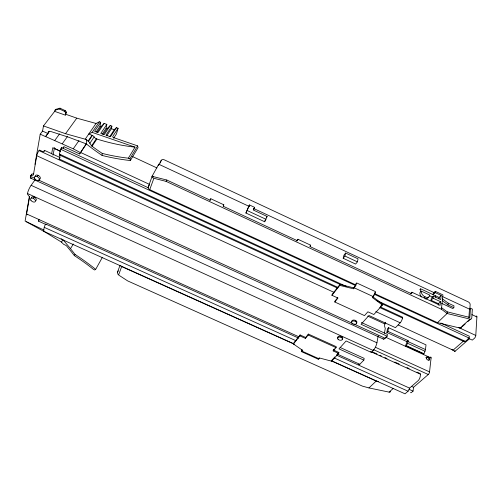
<?xml version="1.0" encoding="UTF-8"?>
<svg xmlns="http://www.w3.org/2000/svg" width="502" height="502" viewBox="0 0 502 502"><rect width="100%" height="100%" fill="white"/><g stroke="black" fill="none" stroke-linecap="round" stroke-linejoin="round"><path stroke-width="0.75" d="M109.618 136.851L114.268 129.711L116.408 127.671L118.077 128.248L112.837 136.318A1.468 0.954 7.8 0 0 113.659 137.63L137.623 145.887L138.044 147.682L130.388 160.527A226.509 168.176 48.7 0 1 102.094 155.438A294.379 166.538 71 0 1 96.07 151.271A295.214 167.022 71 0 1 86.306 143.898L86.495 139.7L85.202 139.198L96.033 123.454L99.352 121.804L100.714 122.275L100.017 126.19L96.095 131.988M468.027 338.141L472.3 340.111L474.371 338.335A2.278 0.96 -64.3 0 0 475.789 335.436L476.9 316.957A2.228 0.916 -63.7 0 0 476.109 316.147M471.761 318.055L472.357 309.1L470.474 308.228L469.477 309.144L468.881 317.597M464.168 341.624A2.805 1.155 -64.6 0 0 465.36 341.379L469.169 338.072L469.295 336.189L440.838 323.031M102.094 155.438L102.232 153.411A289.02 163.407 70.9 0 1 92.079 146.251A4.436 2.265 59.4 0 1 91.59 145.837L88.917 141.834L86.495 139.7M469.828 309.245L470.148 304.601A2.479 1.569 42.8 0 0 468.171 301.834L164.386 159.862A2.535 1.744 21.8 0 0 161.255 160.326L158.695 164.976M470.474 308.228L469.841 317.452L447.075 311.798L441.578 307.713L442.312 300.654L448.048 304.94L453.827 307.632L453.99 305.856L448.217 303.164L442.494 298.891L442.915 294.887L435.284 291.323L433.257 293.388L433.113 294.661L435.14 292.597L435.284 291.323M471.654 318.513A2.548 1.625 43.6 0 1 470.004 319.109L447.213 313.53L447.37 311.937M448.048 304.94L448.217 303.164M447.213 313.53L441.522 309.307L441.685 307.764M442.419 300.704L442.601 298.941M440.486 301.652L438.415 303.691L431.061 300.271L433.101 298.219L440.486 301.652L440.091 305.341L411.897 292.227L410.416 293.802M435.14 292.597L441.151 295.402L440.706 299.568L433.345 296.136L431.312 298.194L431.061 300.271M438.259 305.166L438.415 303.691M438.949 298.841L439.099 297.454L441.151 295.402M410.623 392.401A2.021 0.753 -67.1 0 0 411.414 392.526L413.052 391.114L413.535 387.299L428.269 374.517A2.077 0.797 -66.3 0 0 429.549 371.882L431.086 357.982A2.039 0.772 -65.8 0 0 430.352 357.192M435.554 297.146L435.698 295.835M433.101 298.219L433.345 296.136M408.12 340.632L407.988 341.567A2.755 0.935 -65.6 0 1 407.48 343.242L406.287 346.054L423.788 354.054L424.974 351.243A2.748 1.004 -65.7 0 0 425.464 349.561L426.016 344.88L388.523 327.693L387.481 328.779L386.866 332.468L407.034 341.693L408.12 340.632L387.914 331.383L386.866 332.468M420.563 373.739L420.249 376.324A3.407 1.274 -66.6 0 1 418.147 380.648L409.588 388.121A2.516 0.922 -67.1 0 1 408.051 391.209L405.045 393.825L331.439 360.712M420.337 291.436L420.682 288.838L439.099 297.454M407.034 341.693L405.71 345.432A2.767 0.941 -65.7 0 0 405.44 346.129M411.897 292.227L411.665 293.814L310.192 246.664L310.625 245.164L297.918 239.253L296.77 241.016M361.421 322.497L387.437 334.388L387.136 336.202L361.063 324.286L368.945 315.494L395.457 327.662L400.194 322.792A3.734 1.186 -65.1 0 0 402.491 318.023L402.617 317.208L380.566 307.055M387.914 331.383L388.523 327.693M384.444 333.272L385.272 328.358L384.996 327.63A6.47 4.537 42.3 0 1 384.657 324.85L385.448 322.265M34.971 179.961L31.118 185.32A6.325 1.418 -64.9 0 0 27.491 193.515L27.403 194.042L29.568 196.916L26.6 213.952A3.589 0.766 -64.5 0 0 27.152 214.643M31.381 177.921A6.495 1.5 -65.2 0 1 30.415 176.315L31.626 174.225L33.778 173.692M31.532 174.784L31.626 174.225M29.323 196.803L25.1 221.093L44.195 230.173M34.964 164.349L40.21 134.16L42.57 131.066L43.473 125.927L54.649 111.362L55.471 109.436L59.989 108.175L65.216 110.622L66.346 112.097L65.298 115.115L54.649 111.362M337.896 287.395L59.117 158.952L60.102 157.559L44.458 150.349L43.341 151.861L39.407 150.048L38.999 150.6A3.928 0.922 -65.6 0 0 36.746 155.695L33.377 175.047L30.509 175.763M337.727 297.673L335.01 301.049L334.784 301.991L364.502 315.614L367.891 311.798L373.846 314.534L382.424 305.053L382.593 304.087L372.572 296.588M340.092 347.459L364.176 358.353L363.843 360.122L338.994 348.89L346.098 340.965L371.342 352.417L373.231 350.484A6.03 1.807 -66 0 0 376.927 342.784L378.163 335.813M40.21 134.16L45.544 136.626L49.334 131.505M44.245 151.504L44.458 150.349M48.92 131.304L47.872 133.526L42.57 131.066M102.245 134.103L106.11 128.286L106.838 124.383L104.146 123.454L101.015 126.529L97.099 132.333M106.719 135.854L111.4 128.725L111.902 126.121L110.277 125.563L107.108 128.631L103.249 134.448M46.165 224.614L38.397 221.112L38.685 219.644M51.606 153.813L52.804 147.695L60.56 151.278M53.011 155.193L54.53 147.544M65.298 115.115L66.346 112.097M355.297 321.318L355.479 320.42M298.772 338.153L45.695 224.03A2.648 0.489 -64.6 0 0 44.239 227.343L43.442 231.158L293.563 343.675M59.933 154.842A2.974 0.621 -65.7 0 1 59.493 154.114L60.51 149.213L61.614 147.663L148.416 187.804M61.319 149.069L61.614 147.663M59.217 159.529L60.133 155.156M63.39 148.793L63.848 146.634L79.623 153.932L86.451 143.886M338.674 353.402L338.875 352.473L333.366 349.988L333.152 350.911L338.674 353.402L331.634 361.183L319.63 358.026L318.983 358.767A3.389 0.797 -66.5 0 1 318.092 358.723M334.784 301.991L337.959 298.056L331.941 295.295L339.772 285.387L353.427 288.794L354.437 286.862A2.541 0.609 -64.9 0 0 355.981 283.611M357.393 261.856L358.058 258.844L345.602 253.039L343.901 255.292L343.186 258.279L355.636 264.077L357.393 261.856L344.887 256.033L343.186 258.279M341.134 337.413L341.335 336.528M333.152 350.911L336.076 347.622L336.284 346.694L308.404 334.087L305.668 337.482L305.429 338.398L299.857 335.882L293.438 344.002L302.769 350.446L302.148 351.205L318.983 358.767M339.772 285.387L339.998 284.439L353.634 287.841M344.887 256.033L345.602 253.039M331.941 295.295L332.167 294.348L339.998 284.439M305.429 338.398L308.165 335.003L308.404 334.087M299.857 335.882L300.102 334.966L305.668 337.482M293.438 344.002L293.683 343.092L300.102 334.966M118.077 128.248L116.439 133.965L113.678 138.251M297.918 239.253L297.46 240.747L223.195 206.234L223.81 204.797L210.79 198.742L209.892 200.649M118.121 274.625L117.412 272.486A2.221 1.763 18.1 0 1 117.524 272.197L119.972 265.414M355.767 284.891L149.734 189.649A2.573 1.832 20.9 0 1 148.285 186.951L152.231 176.02L158.726 164.223L249.538 206.573M264.661 221.752L267.102 216.45L253.548 210.131L254.608 207.364L249.438 204.954L245.917 213.03L264.661 221.752L265.439 219.594M158.218 165.61L158.726 164.223M120.474 265.445A2.253 1.776 18.5 0 0 121.679 266.562L118.597 275.008L127.703 280.925L362.419 386.126L368.976 387.933L389.125 392.125A2.171 1.588 47.1 0 0 390.656 391.497M149.734 189.649L153.876 178.285L166.112 181.385L441.522 309.307M160.257 163.05L161.255 160.326M245.917 213.03L249.438 204.954M210.79 198.742L210.143 200.172L166.821 180.036L152.112 176.321L152.275 177.262L153.235 178.059M79.623 153.932L86.231 143.836M223.189 206.052L223.81 204.797M166.112 181.385L166.821 180.036M95.681 269.367L94.633 269.994L93.403 269.317A127.64 64.764 28 0 0 74.352 255.618A145.963 68.034 56.2 0 0 66.666 246.049A3.671 1.952 58.2 0 0 66.27 245.616L63.503 244.198L61.514 242.133L62.838 239.623A148.517 69.213 56.2 0 1 70.487 248.691A148.278 69.119 56.2 0 1 75.024 254.432A129.78 65.869 28 0 1 95.681 269.367L102.276 257.526M117.524 272.197L118.234 270.848M148.285 186.951L149.408 184.899M253.259 209.823L254.608 207.364M74.352 255.618L75.024 254.432M266.399 217.661L267.102 216.45M130.388 160.527L129.943 158.72L137.623 145.887M102.232 153.411A222.618 165.252 48.7 0 0 128.374 158.18L135.019 147.142L92.136 132.377L88.747 134.028L92.537 135.515A2.899 1.958 34.7 0 1 94.144 136.939A3.665 2.485 34.6 0 0 96.899 139.035A218.15 163.966 49.7 0 0 135.019 147.142M70.487 248.691L73.323 244.01M116.408 127.671L110.503 136.764L105.935 135.189L111.902 126.121M110.277 125.563L104.284 134.624L100.795 133.425L106.838 124.383M92.079 146.251L96.899 139.035M91.59 145.837L96.302 138.797M38.397 221.112L39.256 219.838M104.146 123.454L98.066 132.484L94.583 131.286L100.714 122.275M89.833 143.321L94.144 136.939M88.126 141.062L92.042 135.302M88.44 141.326L92.424 135.458M92.136 132.377L99.352 121.804M309.834 246.319L310.625 245.164M45.556 136.538L73.261 148.818L78.983 140.585M33.289 198.39L34.192 197.11M62.279 143.735L67.644 136.249M37.217 176.641L38.146 175.355M43.473 125.927L65.536 133.708L76.787 118.152L96.033 123.454M54.586 140.717L59.587 133.89M45.544 136.626L47.935 133.438M65.749 112.894L64.62 111.425L65.216 110.622M54.862 110.227L59.38 108.972L59.989 108.175M353.427 288.794L354.23 287.822A3.847 0.922 -64.9 0 0 356.577 282.89L375.571 291.675A3.834 1.029 -64.9 0 1 373.218 296.588L372.384 297.548L382.424 305.053M333.366 349.988L334.338 348.89M331.841 360.26L334.853 356.928M336.359 355.265L338.875 352.473M380.51 306.396L382.593 304.087M419.779 289.786L420.682 288.838M424.146 297.881L425.106 296.895A4.913 3.225 41.2 0 0 429.806 295.076L421.354 291.141L419.936 292.622A4.894 3.225 41.3 0 0 421.718 297.021M358.704 364.207A3.426 0.991 -66.5 0 0 359.796 364.276L363.843 360.122M383.064 338.75A6.181 1.901 -65.6 0 0 385.134 338.26L387.136 336.202M368.976 387.933L376.199 381.049L378.47 381.526M374.95 293.764L437.474 322.661L447.113 313.48M453.827 307.632L452.848 308.561L441.647 303.346M389.125 392.125L393.154 388.485M437.474 322.661L460.058 328.088L470.004 319.109M462.355 326.538L465.122 324.041M467.889 321.55L470.098 319.554M429.028 359.808L429.662 359.244M463.365 341.172L453.733 349.58A3.652 1.462 -65.1 0 1 451.988 349.267M454.184 351.155A2.184 0.885 -65.2 0 0 455.182 351.162L469.659 338.599M85.202 139.198L65.536 133.708M111.4 128.725L114.268 129.711M100.017 126.19L101.015 126.529M106.11 128.286L107.108 128.631M128.374 158.18L129.943 158.72M65.894 114.318L76.787 118.152M86.306 143.898L68.843 137.297L50.646 131.449A2.999 1.939 36.1 0 0 48.079 132.428M301.495 351.651L318.287 359.194M26.6 213.952L298.715 336.723M337.363 354.155L359.796 364.276M336.666 355.24L409.588 388.121M408.766 389.182L413.052 391.114M44.239 227.343L295.835 340.663M334.432 358.051L408.051 391.209M121.679 266.562L294.699 344.385M331.157 360.787L376.199 381.049M308.165 335.003L336.076 347.622M411.395 386.333L413.535 387.299M375.339 347.24L429.549 371.882M373.281 349.549L428.269 374.517M27.491 193.515L373.231 350.484M372.735 352.04L377.021 353.979M379.876 355.278L381.3 355.924M384.871 357.543L387.011 358.516M394.861 362.08L399.146 364.025M406.996 367.583L409.143 368.556M416.993 372.12L419.848 373.413M370.539 351.557L420.45 374.203M407.48 343.242L424.974 351.243M406.394 345.69L423.895 353.684M385.429 337.131L431.086 357.982M30.415 176.315L34.688 178.266M38.246 179.892L352.366 323.301M353.791 323.953L385.134 338.26M30.553 178.066L383.534 339.139M31.118 185.32L376.927 342.784M398.218 325.001L455.182 351.162M367.728 316.097L384.814 323.934M407.988 341.567L425.464 349.561M59.55 155.018L340.532 284.634M382.505 303.992L464.306 341.73M38.999 150.6L337.758 288.211M379.725 307.538L402.491 318.023M36.746 155.695L333.811 292.271M375.822 311.591L400.194 322.792M80.69 152.514L149.621 184.429M458.734 327.542L475.789 335.436M60.51 149.213L355.968 285.757M374.479 294.31L469.169 338.072M53.996 148.316L60.378 151.265M354.23 287.822L373.218 296.588M59.493 154.114L346.449 286.517M377.065 300.642L465.36 341.379M153.53 176.98L152.112 176.321A2.617 1.839 21.2 0 1 152.231 176.02M253.792 208.556L434.713 292.936M442.513 296.575L469.477 309.144M132.051 156.342L156.938 167.938M471.924 314.635L476.9 316.957M247.248 210.564L266.066 219.33M429.241 295.584L432.661 297.178M59.38 108.972L64.62 111.425M61.514 242.133L44.822 231.918L26.543 221.878M73.261 148.818L80.282 152.583M61.156 238.707L61.489 238.889M62.166 239.253L62.505 239.441M425.891 357.65A1.995 1.374 45.5 0 1 427.503 357.506A1.995 1.374 45.5 0 1 428.921 359.03M428.978 360.041A1.995 1.374 45.5 0 1 428.89 360.248M338.022 338.191A2.554 1.544 13.5 0 1 338.825 336.265A2.554 1.544 13.5 0 1 342.157 337.055A2.554 1.544 13.5 0 1 342.038 339.139M31.406 197.957A2.748 1.631 32.6 0 1 34.933 197.537A2.748 1.631 32.6 0 1 35.404 200.775M319.203 357.857A2.24 0.527 -66.5 0 1 319.059 358.001M302.386 350.296A2.24 0.471 -66.4 0 1 301.966 349.612M302.148 351.205A3.395 0.715 -66.4 0 1 301.514 350.164M62.963 148.071A2.41 0.502 -65.8 0 1 63.233 147.155M464.055 341.454A2.805 1.155 -64.6 0 1 463.936 340.977M425.1 296.895A4.913 3.225 41.2 0 1 421.354 291.141M428.288 297.121A4.894 3.225 41.3 0 1 425.056 298.822M461.689 327.486A2.504 1.625 43.9 0 1 460.058 328.088M351.701 321.418A2.648 1.644 12.6 0 1 354.901 320.207A2.648 1.644 12.6 0 1 356.633 322.824M356.42 323.018A2.648 1.644 12.6 0 1 356.156 323.181M35.253 176.296A2.855 1.744 33.7 0 1 38.918 175.8A2.855 1.744 33.7 0 1 39.382 179.258M374.956 292.384A2.535 0.684 -64.9 0 1 374.787 293.03M374.517 293.745A2.535 0.684 -64.9 0 1 374.172 294.461M373.984 294.799A2.535 0.684 -64.9 0 1 373.789 295.113M373.595 295.389A2.535 0.684 -64.9 0 1 373.406 295.628M426.33 358.384A2.002 1.374 45.4 0 0 429.235 359.997A2.002 1.374 45.4 0 0 428.306 357.022A2.002 1.374 45.4 0 0 426.33 358.384M338.197 339.459A2.56 1.544 13.5 0 0 342.439 339.484A2.56 1.544 13.5 0 0 339.477 337.043A2.56 1.544 13.5 0 0 338.197 339.459M30.948 200.367A2.755 1.631 32.6 0 0 35.234 201.666A2.755 1.631 32.6 0 0 32.774 198.202A2.755 1.631 32.6 0 0 30.948 200.367M352.479 323.734A2.648 1.644 12.6 0 0 356.702 323.257A2.648 1.644 12.6 0 0 353.182 320.966A2.648 1.644 12.6 0 0 352.479 323.734M34.776 178.781A2.861 1.744 33.6 0 0 39.212 180.118A2.861 1.744 33.6 0 0 36.69 176.44A2.861 1.744 33.6 0 0 34.776 178.781"/></g></svg>
